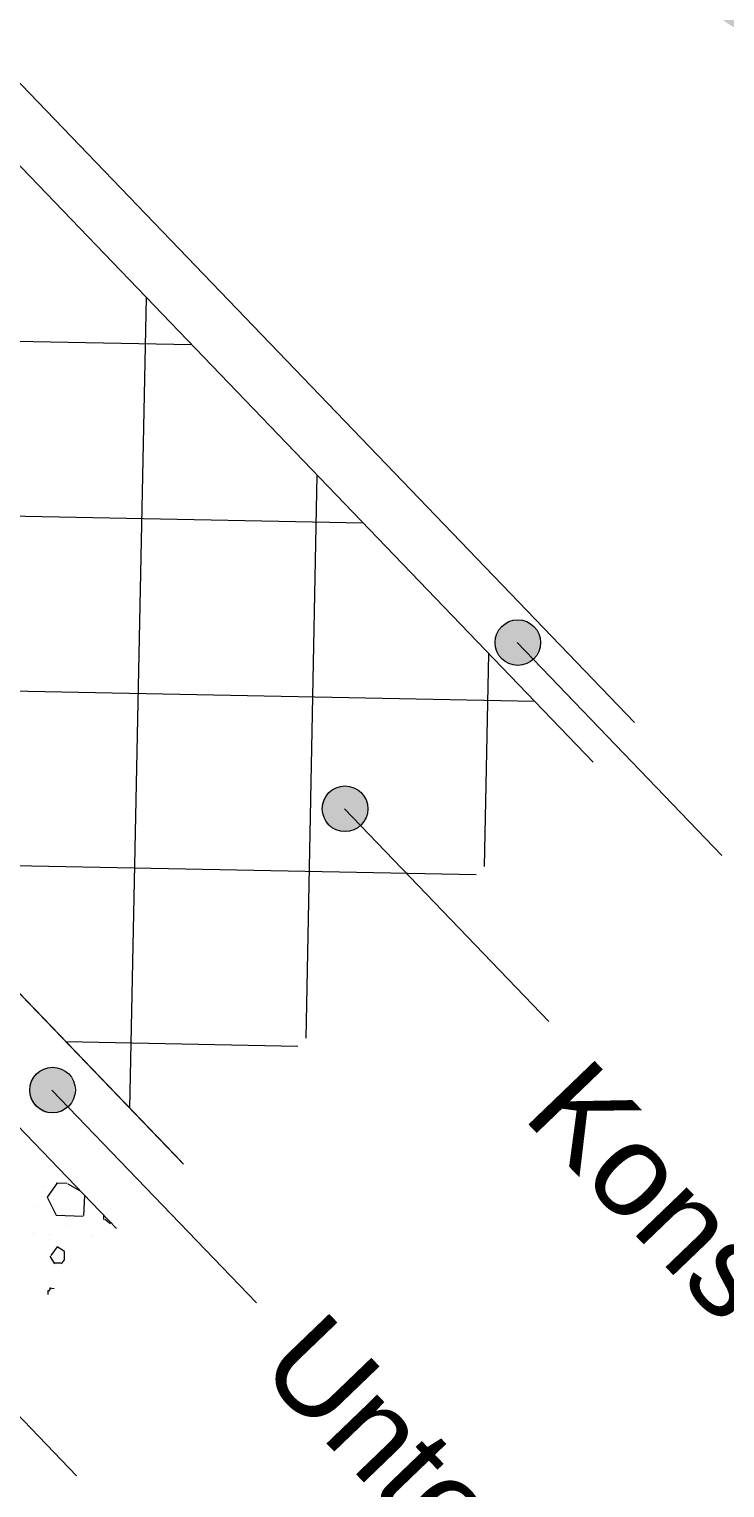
# Model space of a CAD drawing. Header units: metres. Extents: x 2687650.8 to 2687727.1, y 1234407.3 to 1234484.3.
# Drawn here: x 2687706.783 to 2687708.3, y 1234441.747 to 1234444.927 of the extents above; entities that cross this region are included whole.
import ezdxf

# ---------------------------------------------------------------- set-up
doc = ezdxf.new("R2010")
doc.units = ezdxf.units.M
for name, color, linetype in [('PDF_E_BETON', 7, 'Continuous'), ('PDF_Klappschnitt', 7, 'Continuous'), ('PDF_Text', 7, 'Continuous')]:
    doc.layers.add(name, color=color, linetype=linetype)
doc.layers.add('PDF_E_Klapschnitte', color=7, linetype='Continuous', true_color=0x7f7f7f)
doc.styles.add('PDF Arial', font='arial.ttf')

# ---------------------------------------------------------------- blocks, each defined once
blk = doc.blocks.new('A$C1c84ec86')
at = {"layer": 'PDF_E_BETON', "transparency": 33554559}
for points in [[(4662.04, 3441.34), (4661.19, 3441.34), (4660.35, 3441.13), (4658.65, 3440.28), (4657.38, 3439.01), (4656.96, 3438.16), (4656.75, 3437.32), (4656.54, 3436.26), (4656.96, 3434.56), (4657.38, 3433.72), (4658.02, 3432.87), (4658.65, 3432.24), (4659.5, 3431.81), (4661.19, 3431.39), (4662.04, 3431.39), (4663.1, 3431.6), (4663.95, 3431.81), (4664.58, 3432.24), (4665.43, 3432.87), (4666.27, 3434.56), (4666.7, 3436.26), (4666.49, 3437.32), (4666.27, 3438.16), (4665.85, 3439.01), (4665.43, 3439.64), (4664.58, 3440.28), (4663.95, 3440.7), (4663.1, 3441.13)], [(4662.04, 3388.84), (4661.19, 3388.84), (4659.5, 3388.42), (4658.65, 3388), (4658.02, 3387.36), (4657.38, 3386.51), (4656.96, 3385.67), (4656.54, 3383.97), (4656.75, 3382.92), (4656.96, 3382.07), (4657.38, 3381.22), (4658.65, 3379.95), (4660.35, 3379.11), (4661.19, 3378.89), (4662.04, 3378.89), (4663.1, 3379.11), (4663.95, 3379.53), (4664.58, 3379.95), (4665.43, 3380.59), (4665.85, 3381.22), (4666.27, 3382.07), (4666.49, 3382.92), (4666.7, 3383.97), (4666.27, 3385.67), (4665.43, 3387.36), (4664.58, 3388), (4663.95, 3388.42), (4663.1, 3388.63)], [(4662.04, 3300.36), (4661.19, 3300.36), (4659.5, 3299.94), (4658.65, 3299.31), (4657.38, 3298.04), (4656.96, 3297.19), (4656.54, 3295.5), (4656.75, 3294.44), (4656.96, 3293.59), (4657.38, 3292.74), (4658.65, 3291.47), (4659.5, 3290.84), (4661.19, 3290.42), (4662.04, 3290.42), (4663.1, 3290.63), (4663.95, 3290.84), (4664.58, 3291.47), (4665.43, 3292.11), (4665.85, 3292.74), (4666.27, 3293.59), (4666.49, 3294.44), (4666.7, 3295.5), (4666.27, 3297.19), (4665.85, 3298.04), (4665.43, 3298.67), (4664.58, 3299.31), (4663.95, 3299.94), (4663.1, 3300.15)]]:
    blk.add_hatch(color=256, dxfattribs=at).paths.add_polyline_path(points)
at = {"layer": 'PDF_E_BETON', "lineweight": 18}
for points in [[(4661.62, 3436.26), (4725.97, 3436.26)], [(4661.62, 3383.97), (4725.97, 3383.97)], [(4661.62, 3295.5), (4725.97, 3295.5)], [(4661.62, 3241.1), (4725.97, 3241.1)]]:
    blk.add_lwpolyline(points, dxfattribs=at)
for centre in [(4661.72, 3436.36), (4661.72, 3436.36), (4661.72, 3384.08), (4661.72, 3384.08), (4661.72, 3295.6), (4661.72, 3295.6)]:
    blk.add_circle(centre, 4.97, dxfattribs=at)
at = {"layer": 'PDF_E_Klapschnitte', "lineweight": 18}
for points in [[(4676.86, 3282.16), (4678.55, 3283.85)], [(4677.07, 3282.16), (4677.7, 3278.56), (4681.94, 3277.29), (4686.17, 3281.31)], [(4678.76, 3283.85), (4681.73, 3284.7)], [(4686.17, 3281.53), (4683.21, 3284.7)], [(4689.13, 3284.7), (4689.77, 3284.07)], [(4691.46, 3284.49), (4689.98, 3284.28)], [(4691.25, 3284.7), (4691.25, 3284.49)], [(4675.59, 3279.62), (4675.59, 3279.62)], [(4690.62, 3279.62), (4690.62, 3279.62)], [(4685.11, 3277.29), (4685.11, 3277.29)], [(4677.28, 3275.18), (4677.28, 3275.18)], [(4683.84, 3273.27), (4683.84, 3273.27)], [(4690.4, 3270.73), (4690.19, 3271.79), (4688.92, 3273.06), (4687.02, 3272.64), (4687.44, 3270.31)], [(4681.3, 3270.94), (4681.3, 3270.94)], [(4689.35, 3269.67), (4687.44, 3270.1)], [(4690.19, 3270.73), (4689.13, 3269.67)], [(4692.31, 3265.23), (4693.16, 3265.86)], [(4692.52, 3265.44), (4692.73, 3264.59)], [(4692.52, 3264.59), (4693.16, 3263.96)]]:
    blk.add_lwpolyline(points, dxfattribs=at)
at = {"layer": 'PDF_Klappschnitt', "lineweight": 18}
for points in [[(4379.04, 3442.61), (4691.89, 3442.61)], [(4379.04, 3430.12), (4691.89, 3430.12)], [(4440.63, 3305.02), (4565.52, 3430.12)], [(4494.4, 3305.02), (4619.49, 3430.12)], [(4548.37, 3305.02), (4673.47, 3430.12)], [(4676.22, 3305.02), (4551.34, 3430.12)], [(4691.89, 3343.33), (4605.1, 3430.12)], [(4691.89, 3397.31), (4659.08, 3430.12)], [(4602.14, 3305.02), (4691.89, 3394.77)], [(4656.11, 3305.02), (4691.89, 3340.79)], [(4693.16, 3305.02), (4379.04, 3305.02), (4692.52, 3305.02)]]:
    blk.add_lwpolyline(points, dxfattribs=at)
blk.add_lwpolyline([(4693.16, 3284.7), (4379.04, 3284.7)], close=True, dxfattribs=at)
at = {"layer": 'PDF_Text', "attachment_point": 7, "style": 'PDF Arial'}
for s, insert, char_height in [('Bodenaufbau 1:20', (4376.5, 3562.57), 50.0002), ('Konstruktionsbeton 25cm', (4736.76, 3364.94), 20.001), ('Unterlagsbeton 5cm', (4736.55, 3279.22), 20.001)]:
    blk.add_mtext(s, dxfattribs=dict(at, insert=insert, char_height=char_height))

msp = doc.modelspace()

# ---------------------------------------------------------------- block references
at = {"xscale": 0.01, "yscale": 0.01, "zscale": 0.01, "rotation": 313.8734409291175}
msp.add_blockref('A$C1c84ec86', (2687650.7677, 1234453.3784), dxfattribs=at)

doc.saveas('drawing.dxf')
